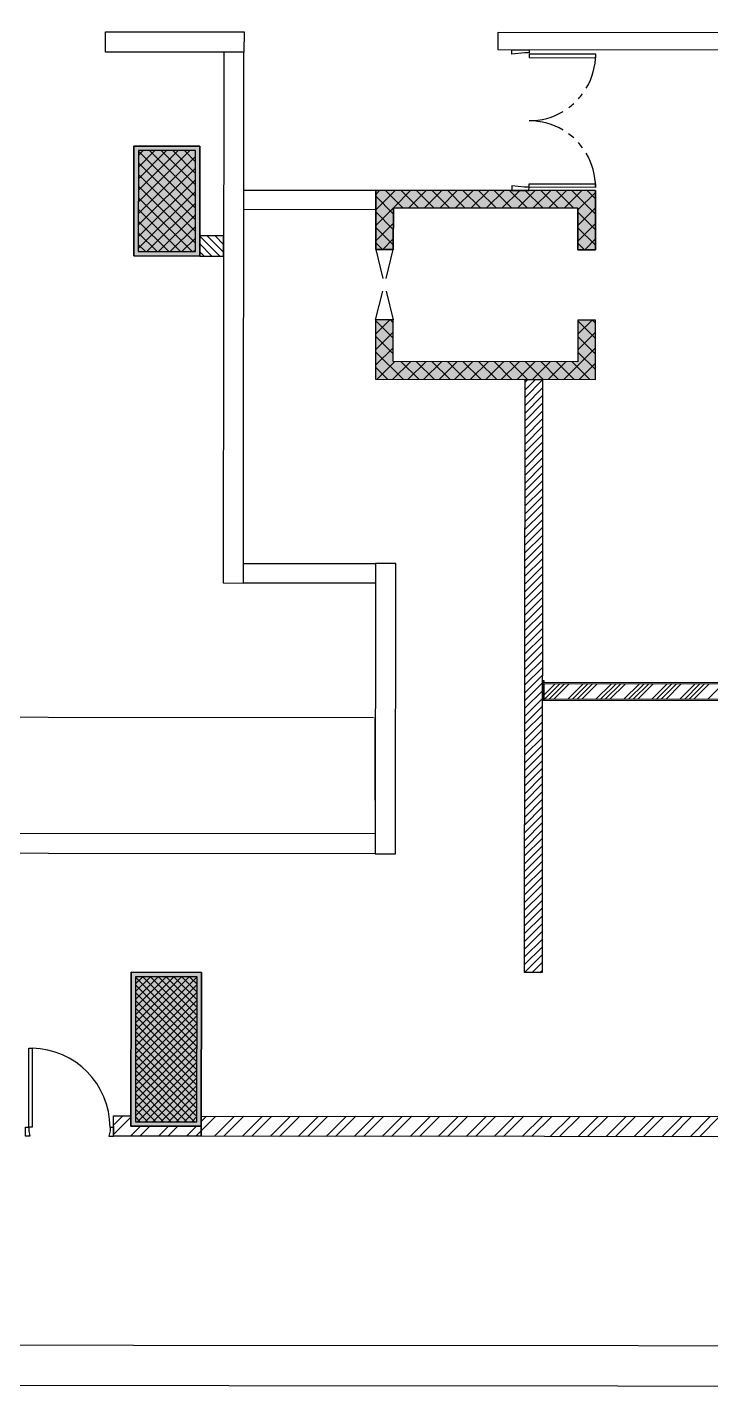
# Model space of a CAD drawing. Header units: millimetres. Extents: x -957 to 3394, y -3 to 3008.
# Drawn here: x 1736 to 2041, y -3 to 606 of the extents above; entities that cross this region are included whole.
import ezdxf

# ---------------------------------------------------------------- set-up
doc = ezdxf.new("R2010")
doc.units = ezdxf.units.MM
for name, color, linetype in [('PDF_0', 7, 'CONTINUOUS'), ('PDF_DOOR', 7, 'CONTINUOUS'), ('PDF_ELEVATION_HIDDEN', 7, 'CONTINUOUS'), ('PDF_FRAMING-COLUMN', 7, 'CONTINUOUS'), ('PDF_FRAMING-COLUMN_HATCH', 7, 'CONTINUOUS'), ('PDF_FSM-PODIUM-FRAMING_-_S', 7, 'CONTINUOUS'), ('PDF_HATCH', 7, 'CONTINUOUS'), ('PDF_HATCH_-_BRICK_WALL', 7, 'CONTINUOUS'), ('PDF_I-DOOR', 7, 'CONTINUOUS'), ('PDF_I-DOOR-OPEN', 7, 'CONTINUOUS'), ('PDF_I-WALL', 7, 'CONTINUOUS'), ('PDF_I-WALL-JAMB', 7, 'CONTINUOUS'), ('PDF_TEMPLATE', 7, 'CONTINUOUS'), ('PDF_TRI_ARC-KQ_WALL', 7, 'CONTINUOUS'), ('PDF_WALL', 7, 'CONTINUOUS')]:
    doc.layers.add(name, color=color, linetype=linetype)

msp = doc.modelspace()

# ---------------------------------------------------------------- hatches: boundary and pattern name
at = {"layer": 'PDF_0'}
for points in [[(1982.06, 506.79), (1989.93, 506.78), (1989.95, 533.33), (1891.63, 533.42), (1891.6, 506.87), (1899.47, 506.86), (1899.49, 525.54), (1982.08, 525.47)], [(1989.9, 475.32), (1982.04, 475.33), (1982.02, 456.65), (1899.43, 456.72), (1899.44, 475.4), (1891.58, 475.4), (1891.55, 448.86), (1989.88, 448.77)]]:
    msp.add_hatch(color=7, dxfattribs=at).paths.add_polyline_path(points, flags=0)

# ---------------------------------------------------------------- linework, layer by layer
msp.add_lwpolyline([(-926.17, 18.23), (-923.64, 2975.98), (3366.24, 2973.12), (3363.71, 15.38)], close=True, dxfattribs=at)
at = {"layer": 'PDF_0', "color": 7}
for points in [[(1812.98, 553.15), (1812.94, 503.99), (1783.44, 504.01), (1783.48, 553.17)], [(1982.06, 506.79), (1989.93, 506.78), (1989.95, 533.33), (1891.63, 533.42), (1891.6, 506.87), (1899.47, 506.86), (1899.49, 525.54), (1982.08, 525.47)], [(1989.9, 475.32), (1982.04, 475.33), (1982.02, 456.65), (1899.43, 456.72), (1899.44, 475.4), (1891.58, 475.4), (1891.55, 448.86), (1989.88, 448.77)], [(1782.19, 183.47), (1813.65, 183.44), (1813.59, 114.62), (1782.13, 114.64)]]:
    msp.add_lwpolyline(points, close=True, dxfattribs=at)
at = {"layer": 'PDF_0'}
for points in [[(1453.88, 297.92), (1890.64, 297.54)], [(1891.23, 297.35), (1891.62, 297.74)], [(1891.39, 260.48), (1891.42, 297.55)]]:
    msp.add_lwpolyline(points, dxfattribs=at)
at = {"layer": 'PDF_0', "color": 7}
for points in [[(1812.98, 553.15), (1812.94, 503.99), (1783.48, 553.17), (1783.44, 504.01)], [(1782.19, 183.47), (1813.65, 183.44), (1782.13, 114.64), (1813.59, 114.62)]]:
    msp.add_solid(points, dxfattribs=at)
at = {"layer": 'PDF_DOOR'}
for points in [[(1736.42, 114.09), (1736.45, 149.49), (1737.91, 149.49), (1737.88, 114.09)], [(1734.93, 110.16), (1734.93, 114.09), (1736.42, 114.09), (1736.42, 112.52), (1736.89, 110.16)], [(1774.26, 110.13), (1774.26, 114.06), (1772.77, 114.06), (1772.76, 112.49), (1772.29, 110.13)]]:
    msp.add_lwpolyline(points, close=True, dxfattribs=at)
msp.add_arc((1737.23, 113.96), 35.53, 0.15905, 88.90945, dxfattribs=at)
at = {"layer": 'PDF_ELEVATION_HIDDEN'}
for points in [[(1891.6, 506.87), (1894.81, 494)], [(1896.24, 493.99), (1899.47, 506.86)], [(1891.57, 475.4), (1894.8, 488.27)], [(1896.23, 488.27), (1899.44, 475.4)]]:
    msp.add_lwpolyline(points, dxfattribs=at)
at = {"layer": 'PDF_FRAMING-COLUMN'}
for points in [[(1783.48, 553.17), (1783.44, 504.01), (1812.94, 503.99), (1812.98, 553.15)], [(1785.45, 551.21), (1785.41, 505.98), (1810.98, 505.95), (1811.01, 551.18)], [(1782.19, 183.47), (1782.13, 114.64), (1813.59, 114.62), (1813.65, 183.44)], [(1784.15, 181.5), (1784.09, 116.61), (1811.63, 116.58), (1811.68, 181.48)]]:
    msp.add_lwpolyline(points, close=True, dxfattribs=at)
at = {"layer": 'PDF_FRAMING-COLUMN_HATCH'}
for points in [[(1785.43, 533.39), (1803.27, 551.19)], [(1785.43, 528.17), (1808.48, 551.19)], [(1785.43, 522.96), (1811.01, 548.5)], [(1785.44, 543.82), (1792.84, 551.2)], [(1785.44, 538.6), (1798.05, 551.19)], [(1785.45, 549.03), (1787.62, 551.2)], [(1785.45, 550.93), (1810.99, 525.34)], [(1790.38, 551.2), (1811, 530.55)], [(1795.6, 551.2), (1811, 535.77)], [(1800.81, 551.19), (1811.01, 540.98)], [(1806.03, 551.19), (1811.01, 546.2)], [(1785.42, 517.74), (1811.01, 543.29)], [(1785.44, 545.71), (1810.99, 520.12)], [(1785.42, 512.53), (1811, 538.07)], [(1785.44, 540.5), (1810.98, 514.91)], [(1785.41, 507.32), (1811, 532.86)], [(1785.43, 530.07), (1809.5, 505.96)], [(1785.44, 535.28), (1810.98, 509.7)], [(1891.62, 531.56), (1893.48, 533.41)], [(1891.62, 524.61), (1900.43, 533.41)], [(1891.62, 530.7), (1899.48, 522.83)], [(1895.87, 533.41), (1903.72, 525.54)], [(1899.51, 525.54), (1907.38, 533.4)], [(1902.82, 533.41), (1910.68, 525.53)], [(1906.46, 525.54), (1914.34, 533.4)], [(1909.77, 533.4), (1917.63, 525.53)], [(1913.42, 525.53), (1921.29, 533.39)], [(1916.72, 533.39), (1924.58, 525.52)], [(1920.37, 525.53), (1928.24, 533.39)], [(1923.68, 533.39), (1931.54, 525.52)], [(1927.32, 525.52), (1935.19, 533.38)], [(1930.63, 533.38), (1938.49, 525.51)], [(1934.27, 525.51), (1942.15, 533.37)], [(1937.58, 533.38), (1945.44, 525.5)], [(1941.23, 525.51), (1949.1, 533.37)], [(1944.53, 533.37), (1952.39, 525.5)], [(1948.18, 525.5), (1956.05, 533.36)], [(1951.49, 533.37), (1959.35, 525.49)], [(1955.13, 525.5), (1963, 533.36)], [(1958.44, 533.36), (1966.3, 525.49)], [(1962.08, 525.49), (1969.96, 533.35)], [(1965.39, 533.35), (1973.25, 525.48)], [(1969.04, 525.48), (1976.91, 533.34)], [(1972.34, 533.35), (1980.2, 525.47)], [(1975.99, 525.48), (1983.86, 533.34)], [(1979.3, 533.34), (1989.94, 522.68)], [(1982.08, 524.61), (1989.95, 532.47)], [(1986.25, 533.34), (1989.95, 529.63)], [(1785.43, 524.85), (1804.29, 505.96)], [(1789.29, 505.97), (1810.99, 527.64)], [(1891.61, 517.66), (1899.49, 525.52)], [(1982.07, 517.66), (1989.94, 525.52)], [(1785.42, 519.64), (1799.07, 505.96)], [(1794.5, 505.97), (1810.99, 522.43)], [(1891.61, 510.71), (1899.48, 518.57)], [(1891.62, 523.75), (1899.48, 515.88)], [(1982.07, 510.7), (1989.94, 518.56)], [(1982.08, 523.6), (1989.94, 515.73)], [(1785.42, 514.42), (1793.86, 505.97)], [(1799.71, 505.96), (1810.99, 517.21)], [(1804.93, 505.96), (1810.98, 512)], [(1891.61, 516.8), (1899.47, 508.92)], [(1982.07, 516.65), (1989.93, 508.77)], [(1785.41, 509.21), (1788.64, 505.97)], [(1810.14, 505.95), (1810.98, 506.79)], [(1891.61, 509.84), (1894.58, 506.87)], [(1894.72, 506.87), (1899.47, 511.61)], [(1982.07, 509.69), (1984.96, 506.79)], [(1985.1, 506.79), (1989.93, 511.61)], [(1891.57, 468.99), (1897.99, 475.4)], [(1898.21, 475.4), (1899.44, 474.16)], [(1982.03, 468.99), (1988.37, 475.32)], [(1988.59, 475.32), (1989.9, 474.01)], [(1891.56, 462.04), (1899.44, 469.9)], [(1891.58, 475.08), (1899.44, 467.21)], [(1982.02, 462.04), (1989.9, 469.89)], [(1982.04, 474.93), (1989.89, 467.06)], [(1891.57, 468.13), (1899.43, 460.26)], [(1982.03, 467.98), (1989.89, 460.1)], [(1891.56, 455.09), (1899.43, 462.94)], [(1891.56, 461.18), (1903.87, 448.85)], [(1975.71, 448.78), (1989.89, 462.94)], [(1982.02, 461.02), (1989.88, 453.15)], [(1891.56, 454.22), (1896.92, 448.85)], [(1892.28, 448.86), (1900.15, 456.72)], [(1899.23, 448.85), (1907.1, 456.71)], [(1902.97, 456.71), (1910.83, 448.84)], [(1906.18, 448.84), (1914.06, 456.7)], [(1909.92, 456.71), (1917.78, 448.83)], [(1913.14, 448.84), (1921.01, 456.7)], [(1916.87, 456.7), (1924.73, 448.83)], [(1920.09, 448.83), (1927.96, 456.69)], [(1923.82, 456.69), (1931.68, 448.82)], [(1927.04, 448.83), (1934.91, 456.69)], [(1930.78, 456.69), (1938.64, 448.82)], [(1933.99, 448.82), (1941.87, 456.68)], [(1937.73, 456.68), (1945.59, 448.81)], [(1940.95, 448.81), (1948.82, 456.67)], [(1944.68, 456.68), (1952.54, 448.8)], [(1947.9, 448.81), (1955.77, 456.67)], [(1951.64, 456.67), (1959.49, 448.8)], [(1954.85, 448.8), (1962.72, 456.66)], [(1958.59, 456.67), (1966.45, 448.79)], [(1961.8, 448.8), (1969.68, 456.66)], [(1965.54, 456.66), (1973.4, 448.79)], [(1968.76, 448.79), (1976.63, 456.65)], [(1972.49, 456.65), (1980.35, 448.78)], [(1979.45, 456.65), (1987.31, 448.77)], [(1982.66, 448.78), (1989.89, 455.99)], [(1989.61, 448.77), (1989.88, 449.04)], [(1784.12, 150.47), (1811.68, 177.98)], [(1784.13, 160.9), (1804.75, 181.48)], [(1784.13, 157.43), (1808.23, 181.48)], [(1784.13, 153.95), (1811.68, 181.46)], [(1784.14, 174.81), (1790.85, 181.5)], [(1784.14, 171.33), (1794.32, 181.49)], [(1784.14, 167.85), (1797.8, 181.49)], [(1784.14, 164.38), (1801.27, 181.49)], [(1784.15, 178.28), (1787.37, 181.5)], [(1784.15, 181.32), (1811.66, 153.77)], [(1784.15, 177.85), (1811.65, 150.29)], [(1787.45, 181.5), (1811.66, 157.24)], [(1790.92, 181.5), (1811.66, 160.72)], [(1794.4, 181.49), (1811.67, 164.2)], [(1797.87, 181.49), (1811.67, 167.67)], [(1801.35, 181.49), (1811.67, 171.15)], [(1804.83, 181.48), (1811.68, 174.62)], [(1808.3, 181.48), (1811.68, 178.1)], [(1784.12, 147), (1811.68, 174.5)], [(1784.12, 143.52), (1811.67, 171.03)], [(1784.14, 174.37), (1811.65, 146.81)], [(1784.14, 170.89), (1811.65, 143.34)], [(1784.11, 140.04), (1811.67, 167.55)], [(1784.14, 167.42), (1811.65, 139.86)], [(1784.11, 136.57), (1811.67, 164.07)], [(1784.11, 133.09), (1811.66, 160.6)], [(1784.13, 160.46), (1811.64, 132.91)], [(1784.14, 163.94), (1811.64, 136.39)], [(1784.1, 126.14), (1811.66, 153.65)], [(1784.11, 129.61), (1811.66, 157.12)], [(1784.13, 156.99), (1811.64, 129.43)], [(1784.13, 153.51), (1811.63, 125.96)], [(1784.1, 122.66), (1811.65, 150.17)], [(1784.1, 119.19), (1811.65, 146.69)], [(1784.12, 150.03), (1811.63, 122.48)], [(1784.12, 146.56), (1811.63, 119)], [(1784.12, 143.08), (1810.57, 116.58)], [(1784.99, 116.61), (1811.65, 143.22)], [(1784.11, 139.61), (1807.09, 116.59)], [(1784.11, 136.13), (1803.62, 116.59)], [(1788.47, 116.6), (1811.65, 139.74)], [(1791.95, 116.6), (1811.64, 136.26)], [(1784.11, 132.65), (1800.14, 116.59)], [(1784.11, 129.18), (1796.66, 116.6)], [(1795.42, 116.6), (1811.64, 132.79)], [(1798.9, 116.59), (1811.64, 129.31)], [(1784.1, 125.7), (1793.19, 116.6)], [(1784.1, 122.22), (1789.71, 116.6)], [(1802.37, 116.59), (1811.63, 125.84)], [(1805.85, 116.59), (1811.63, 122.36)], [(1784.1, 118.75), (1786.23, 116.61)], [(1809.33, 116.59), (1811.63, 118.88)]]:
    msp.add_lwpolyline(points, dxfattribs=at)
for points in [[(1783.48, 553.17), (1783.44, 504.01), (1812.98, 553.15), (1812.94, 503.99)], [(1785.45, 551.21), (1785.41, 505.98), (1811.01, 551.18), (1810.98, 505.95)], [(1782.19, 183.47), (1782.13, 114.64), (1813.65, 183.44), (1813.59, 114.62)], [(1784.15, 181.5), (1784.09, 116.61), (1811.68, 181.48), (1811.63, 116.58)]]:
    msp.add_solid(points, dxfattribs=at)
at = {"layer": 'PDF_FSM-PODIUM-FRAMING_-_S'}
for points in [[(1891.6, 506.87), (1891.63, 533.42), (1989.95, 533.33), (1989.93, 506.78), (1982.06, 506.79), (1982.08, 525.47), (1899.49, 525.54), (1899.47, 506.86)], [(1891.58, 475.4), (1891.55, 448.86), (1989.88, 448.77), (1989.9, 475.32), (1982.04, 475.33), (1982.02, 456.65), (1899.43, 456.72), (1899.44, 475.4)]]:
    msp.add_lwpolyline(points, close=True, dxfattribs=at)
at = {"layer": 'PDF_HATCH'}
for points in [[(1821.83, 503.98), (1812.95, 512.87)], [(1823.57, 505.71), (1816.26, 513.03)], [(1823.57, 509.19), (1819.74, 513.03)], [(1823.57, 512.67), (1823.22, 513.02)], [(1818.35, 503.98), (1812.94, 509.39)], [(1814.87, 503.98), (1812.94, 505.92)], [(1958.41, 447.6), (1959.61, 448.8)], [(1958.41, 444.13), (1963.09, 448.79)], [(1958.41, 440.65), (1966.28, 448.51)], [(1958.41, 437.17), (1966.28, 445.03)], [(1958.4, 433.7), (1966.28, 441.56)], [(1958.4, 430.22), (1966.27, 438.08)], [(1958.4, 426.75), (1966.27, 434.6)], [(1958.39, 423.27), (1966.27, 431.13)], [(1958.39, 419.79), (1966.26, 427.65)], [(1958.38, 412.84), (1966.26, 420.7)], [(1958.39, 416.32), (1966.26, 424.18)], [(1958.38, 409.36), (1966.25, 417.22)], [(1958.38, 405.89), (1966.25, 413.75)], [(1958.38, 402.41), (1966.25, 410.27)], [(1958.37, 398.93), (1966.25, 406.79)], [(1958.37, 395.46), (1966.24, 403.32)], [(1958.36, 388.51), (1966.24, 396.37)], [(1958.37, 391.98), (1966.24, 399.84)], [(1958.36, 385.03), (1966.23, 392.89)], [(1958.35, 378.08), (1966.23, 385.94)], [(1958.36, 381.55), (1966.23, 389.41)], [(1958.35, 374.6), (1966.22, 382.46)], [(1958.35, 371.12), (1966.22, 378.98)], [(1958.34, 364.17), (1966.22, 372.03)], [(1958.35, 367.65), (1966.22, 375.51)], [(1958.34, 360.7), (1966.21, 368.55)], [(1958.33, 353.74), (1966.21, 361.6)], [(1958.34, 357.22), (1966.21, 365.08)], [(1958.33, 350.27), (1966.2, 358.13)], [(1958.33, 346.79), (1966.2, 354.65)], [(1958.32, 339.84), (1966.19, 347.7)], [(1958.33, 343.31), (1966.2, 351.17)], [(1958.32, 336.36), (1966.19, 344.22)], [(1958.31, 329.41), (1966.19, 337.27)], [(1958.32, 332.88), (1966.19, 340.74)], [(1958.31, 325.93), (1966.18, 333.79)], [(1958.31, 322.46), (1966.18, 330.31)], [(1958.3, 318.98), (1966.18, 326.84)], [(1958.3, 315.5), (1966.17, 323.36)], [(1958.3, 312.03), (1966.17, 319.89)], [(1958.29, 305.07), (1966.17, 312.93)], [(1958.3, 308.55), (1966.17, 316.41)], [(1958.29, 301.6), (1966.16, 309.46)], [(1958.29, 298.12), (1966.16, 305.98)], [(1958.28, 294.64), (1966.16, 302.5)], [(1958.28, 291.17), (1966.15, 299.03)], [(1958.28, 287.69), (1966.15, 295.55)], [(1958.27, 284.22), (1966.15, 292.08)], [(1958.27, 280.74), (1966.14, 288.6)], [(1958.27, 277.26), (1966.14, 285.12)], [(1958.27, 273.79), (1966.14, 281.65)], [(1958.26, 270.31), (1966.14, 278.17)], [(1958.26, 266.83), (1966.13, 274.69)], [(1958.26, 263.36), (1966.13, 271.22)], [(1958.25, 259.88), (1966.13, 267.74)], [(1958.25, 256.41), (1966.12, 264.26)], [(1958.24, 249.45), (1966.12, 257.31)], [(1958.25, 252.93), (1966.12, 260.79)], [(1958.24, 245.98), (1966.11, 253.84)], [(1958.24, 242.5), (1966.11, 250.36)], [(1958.24, 239.02), (1966.11, 246.88)], [(1958.23, 235.55), (1966.11, 243.41)], [(1958.23, 232.07), (1966.1, 239.93)], [(1958.22, 225.12), (1966.1, 232.98)], [(1958.23, 228.59), (1966.1, 236.45)], [(1958.22, 221.64), (1966.09, 229.5)], [(1958.22, 218.17), (1966.09, 226.02)], [(1958.22, 214.69), (1966.09, 222.55)], [(1958.21, 211.21), (1966.08, 219.07)], [(1958.21, 207.74), (1966.08, 215.6)], [(1958.2, 200.78), (1966.08, 208.64)], [(1958.21, 204.26), (1966.08, 212.12)], [(1958.2, 197.31), (1966.07, 205.17)], [(1958.2, 193.83), (1966.07, 201.69)], [(1958.19, 190.35), (1966.07, 198.21)], [(1958.19, 186.88), (1966.06, 194.74)], [(1958.19, 183.4), (1966.06, 191.26)], [(1961.58, 183.32), (1966.06, 187.79)], [(1965.06, 183.31), (1966.06, 184.31)]]:
    msp.add_lwpolyline(points, dxfattribs=at)
at = {"layer": 'PDF_HATCH_-_BRICK_WALL'}
for points in [[(1774.26, 115), (1778.43, 119.17)], [(1774.26, 110.83), (1782.13, 118.69)], [(1811.09, 110.1), (1813.59, 112.59), (1820.15, 119.13)], [(1813.59, 116.76), (1815.98, 119.14)], [(1819.44, 110.09), (1828.49, 119.13)], [(1823.61, 110.08), (1832.66, 119.12)], [(1831.95, 110.08), (1841.01, 119.12)], [(1836.12, 110.07), (1845.18, 119.11)], [(1844.47, 110.07), (1853.52, 119.1)], [(1848.64, 110.06), (1857.69, 119.1)], [(1856.98, 110.06), (1866.04, 119.09)], [(1861.15, 110.05), (1870.21, 119.09)], [(1869.5, 110.05), (1878.55, 119.08)], [(1873.67, 110.04), (1882.72, 119.08)], [(1882.01, 110.03), (1891.07, 119.07)], [(1886.18, 110.03), (1895.24, 119.07)], [(1894.53, 110.02), (1903.58, 119.06)], [(1898.7, 110.02), (1907.75, 119.06)], [(1907.04, 110.01), (1916.09, 119.05)], [(1911.21, 110.01), (1920.27, 119.05)], [(1919.56, 110), (1928.61, 119.04)], [(1923.73, 110), (1932.78, 119.04)], [(1932.07, 109.99), (1941.12, 119.03)], [(1936.24, 109.99), (1945.3, 119.03)], [(1944.59, 109.98), (1953.64, 119.02)], [(1948.76, 109.98), (1957.81, 119.02)], [(1957.1, 109.97), (1966.15, 119.01)], [(1961.27, 109.97), (1970.33, 119)], [(1969.62, 109.96), (1978.67, 119)], [(1973.79, 109.96), (1982.84, 118.99)], [(1982.13, 109.95), (1991.18, 118.99)], [(1986.3, 109.95), (1995.36, 118.98)], [(1994.64, 109.94), (2003.7, 118.98)], [(1998.82, 109.93), (2007.87, 118.97)], [(2007.16, 109.93), (2016.21, 118.97)], [(2011.33, 109.92), (2020.38, 118.96)], [(2019.67, 109.92), (2028.73, 118.95)], [(2023.85, 109.91), (2032.9, 118.95)], [(2032.19, 109.91), (2041.24, 118.94)], [(2036.36, 109.9), (2045.41, 118.94)], [(1781.89, 110.12), (1786.42, 114.64)], [(1786.06, 110.12), (1790.59, 114.64)], [(1794.41, 110.11), (1798.93, 114.63)], [(1798.58, 110.11), (1803.11, 114.62)], [(1806.92, 110.1), (1811.45, 114.62)]]:
    msp.add_lwpolyline(points, dxfattribs=at)
at = {"layer": 'PDF_I-DOOR'}
for points in [[(1990, 594.29), (1960.22, 594.32), (1960.22, 592.75), (1990, 592.72)], [(1989.95, 534.71), (1960.17, 534.73), (1960.17, 536.31), (1989.95, 536.28)]]:
    msp.add_lwpolyline(points, close=True, dxfattribs=at)
at = {"layer": 'PDF_I-DOOR-OPEN'}
msp.add_lwpolyline([(1975.45, 560.31, 0.135323), (1960.19, 564.53, 0.135323), (1975.46, 568.72, 0.135323)], format="xyb", dxfattribs=at)
for centre, radius, start, end in [((1960.22, 594.31), 29.78, 329.14322, 359.97058), ((1960.22, 594.31), 29.78, 317.79473, 323.46932), ((1960.23, 594.3), 29.77, 306.44274, 312.11945), ((1960.19, 534.77), 29.76, 47.77984, 53.45976), ((1960.18, 534.75), 29.77, 36.43133, 42.10862), ((1960.17, 534.75), 29.78, 359.93163, 30.75857)]:
    msp.add_arc(centre, radius, start, end, dxfattribs=at)
at = {"layer": 'PDF_I-WALL'}
msp.add_lwpolyline([(1774.26, 114.65), (1774.26, 110.72)], dxfattribs=at)
at = {"layer": 'PDF_I-WALL-JAMB'}
for points in [[(1952.55, 596.29), (1960.22, 596.29), (1960.22, 594.91), (1958.25, 594.91), (1952.55, 594.33)], [(1952.49, 533.36), (1960.16, 533.36), (1960.17, 534.73), (1958.2, 534.74), (1952.5, 535.33)]]:
    msp.add_lwpolyline(points, close=True, dxfattribs=at)
at = {"layer": 'PDF_TEMPLATE'}
msp.add_lwpolyline([(-954.85, 3007.97), (3394.04, 3004.31), (3391.47, -2.9), (-957.42, 0.77)], close=True, dxfattribs=at)
at = {"layer": 'PDF_TRI_ARC-KQ_WALL'}
for points in [[(1966.16, 305.22), (1966.17, 313.09)], [(1966.16, 305.22), (2213.94, 305.01), (2213.95, 312.88), (1966.17, 313.09)], [(1966.17, 313.09), (1966.9, 313.09), (1966.9, 313.82), (1966.17, 313.82)], [(1966.75, 305.81), (2213.35, 305.6), (2213.36, 312.29), (1966.75, 312.5)], [(1966.16, 305.22), (1966.89, 305.22), (1966.89, 305.95), (1966.16, 305.95)]]:
    msp.add_lwpolyline(points, close=True, dxfattribs=at)
for points in [[(1966.75, 307.42), (1971.83, 312.49)], [(1967.22, 305.81), (1973.92, 312.49)], [(1969.31, 305.81), (1976, 312.49)], [(1971.4, 305.81), (1978.09, 312.49)], [(1977.65, 305.8), (1984.35, 312.48)], [(1979.74, 305.8), (1986.43, 312.48)], [(1981.83, 305.8), (1988.52, 312.48)], [(1983.91, 305.8), (1990.6, 312.48)], [(1990.17, 305.79), (1996.86, 312.47)], [(1992.25, 305.79), (1998.95, 312.47)], [(1994.34, 305.79), (2001.03, 312.47)], [(1996.43, 305.79), (2003.12, 312.47)], [(2002.68, 305.78), (2009.38, 312.46)], [(2004.77, 305.78), (2011.46, 312.46)], [(2006.85, 305.78), (2013.55, 312.46)], [(2008.94, 305.77), (2015.63, 312.46)], [(2015.2, 305.77), (2021.89, 312.45)], [(2017.28, 305.77), (2023.98, 312.45)], [(2019.37, 305.77), (2026.06, 312.45)], [(2021.46, 305.76), (2028.15, 312.44)], [(2027.71, 305.76), (2034.4, 312.44)], [(2029.8, 305.76), (2036.49, 312.44)], [(2031.88, 305.75), (2038.58, 312.44)], [(2033.97, 305.75), (2040.66, 312.43)], [(2040.23, 305.75), (2046.92, 312.43)]]:
    msp.add_lwpolyline(points, dxfattribs=at)
at = {"layer": 'PDF_WALL'}
for points in [[(1832.68, 595.21), (1770.74, 595.26), (1770.75, 604.31), (1832.69, 604.26)], [(2114.72, 596.15), (1946.35, 596.3), (1946.36, 604.16), (2113.43, 604.02)], [(1832.48, 357.66), (1832.68, 595.21), (1823.64, 595.22), (1823.44, 357.67)], [(1891.62, 524.68), (1832.62, 524.74), (1832.63, 533.47), (1891.63, 533.42)], [(1823.57, 513.02), (1812.95, 513.03), (1812.94, 503.99), (1823.56, 503.98)], [(1966.28, 448.79), (1966.05, 183.31), (1958.19, 183.32), (1958.42, 448.8)], [(1891.48, 357.61), (1832.48, 357.66), (1832.49, 366.4), (1891.48, 366.34)], [(1900.41, 236.47), (1900.53, 366.34), (1891.48, 366.34), (1891.37, 236.47)], [(1891.37, 236.47), (1453.04, 236.85), (1453.04, 245.89), (1891.38, 245.52)], [(2274.34, 109.7), (1813.59, 110.09), (1813.59, 119.14), (2112.5, 118.88), (2112.5, 114.36), (2269.82, 114.22), (2269.84, 134.68), (2274.36, 133.23)], [(1813.59, 114.62), (1813.59, 110.09), (1774.26, 110.13), (1774.26, 119.17), (1782.13, 119.17), (1782.13, 114.64)]]:
    msp.add_lwpolyline(points, close=True, dxfattribs=at)

doc.saveas('drawing.dxf')
